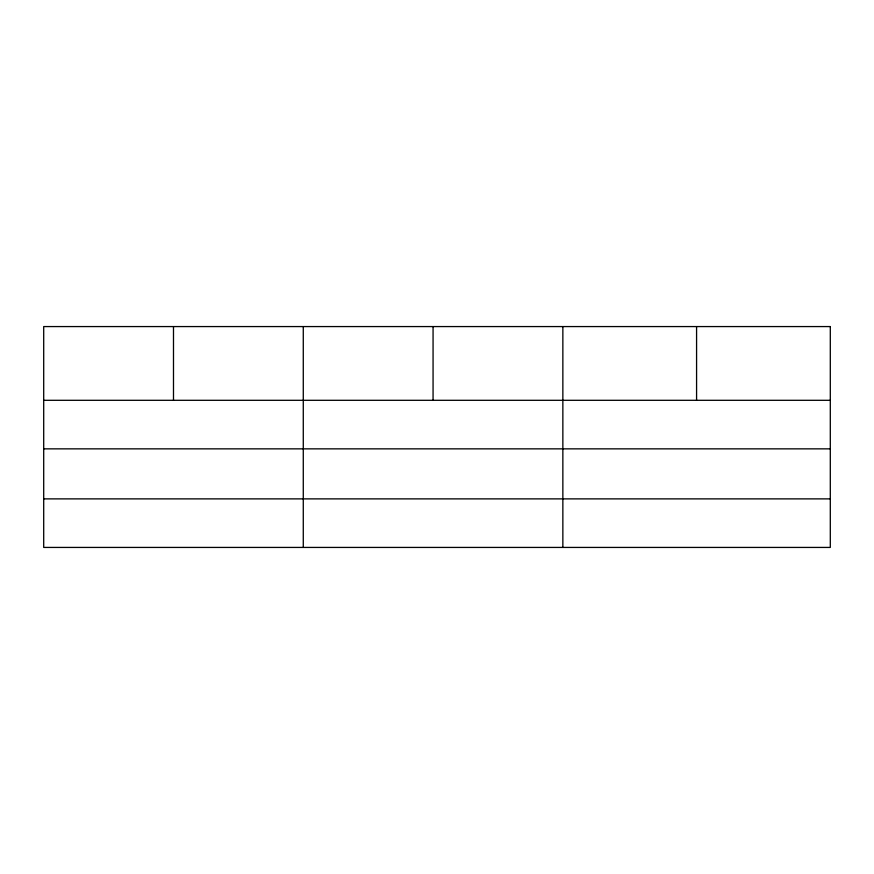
<?xml version="1.0" encoding="UTF-8"?>
<svg xmlns="http://www.w3.org/2000/svg" width="874" height="874" viewBox="0 0 874 874"><rect width="100%" height="100%" fill="white"/><g stroke="black" fill="none" stroke-linecap="round" stroke-linejoin="round"><path stroke-width="1.31" d="M43.7 400.303L830.3 400.303M43.7 448.854L830.3 448.854M43.7 498.879L830.3 498.879M696.578 326.57L696.578 400.303M562.856 326.57L562.856 547.43M433.067 326.57L433.067 400.303M303.278 326.57L303.278 547.43M173.489 326.57L173.489 400.303M830.3 326.57L43.7 326.57L43.7 547.43L830.3 547.43L830.3 326.57"/></g></svg>
